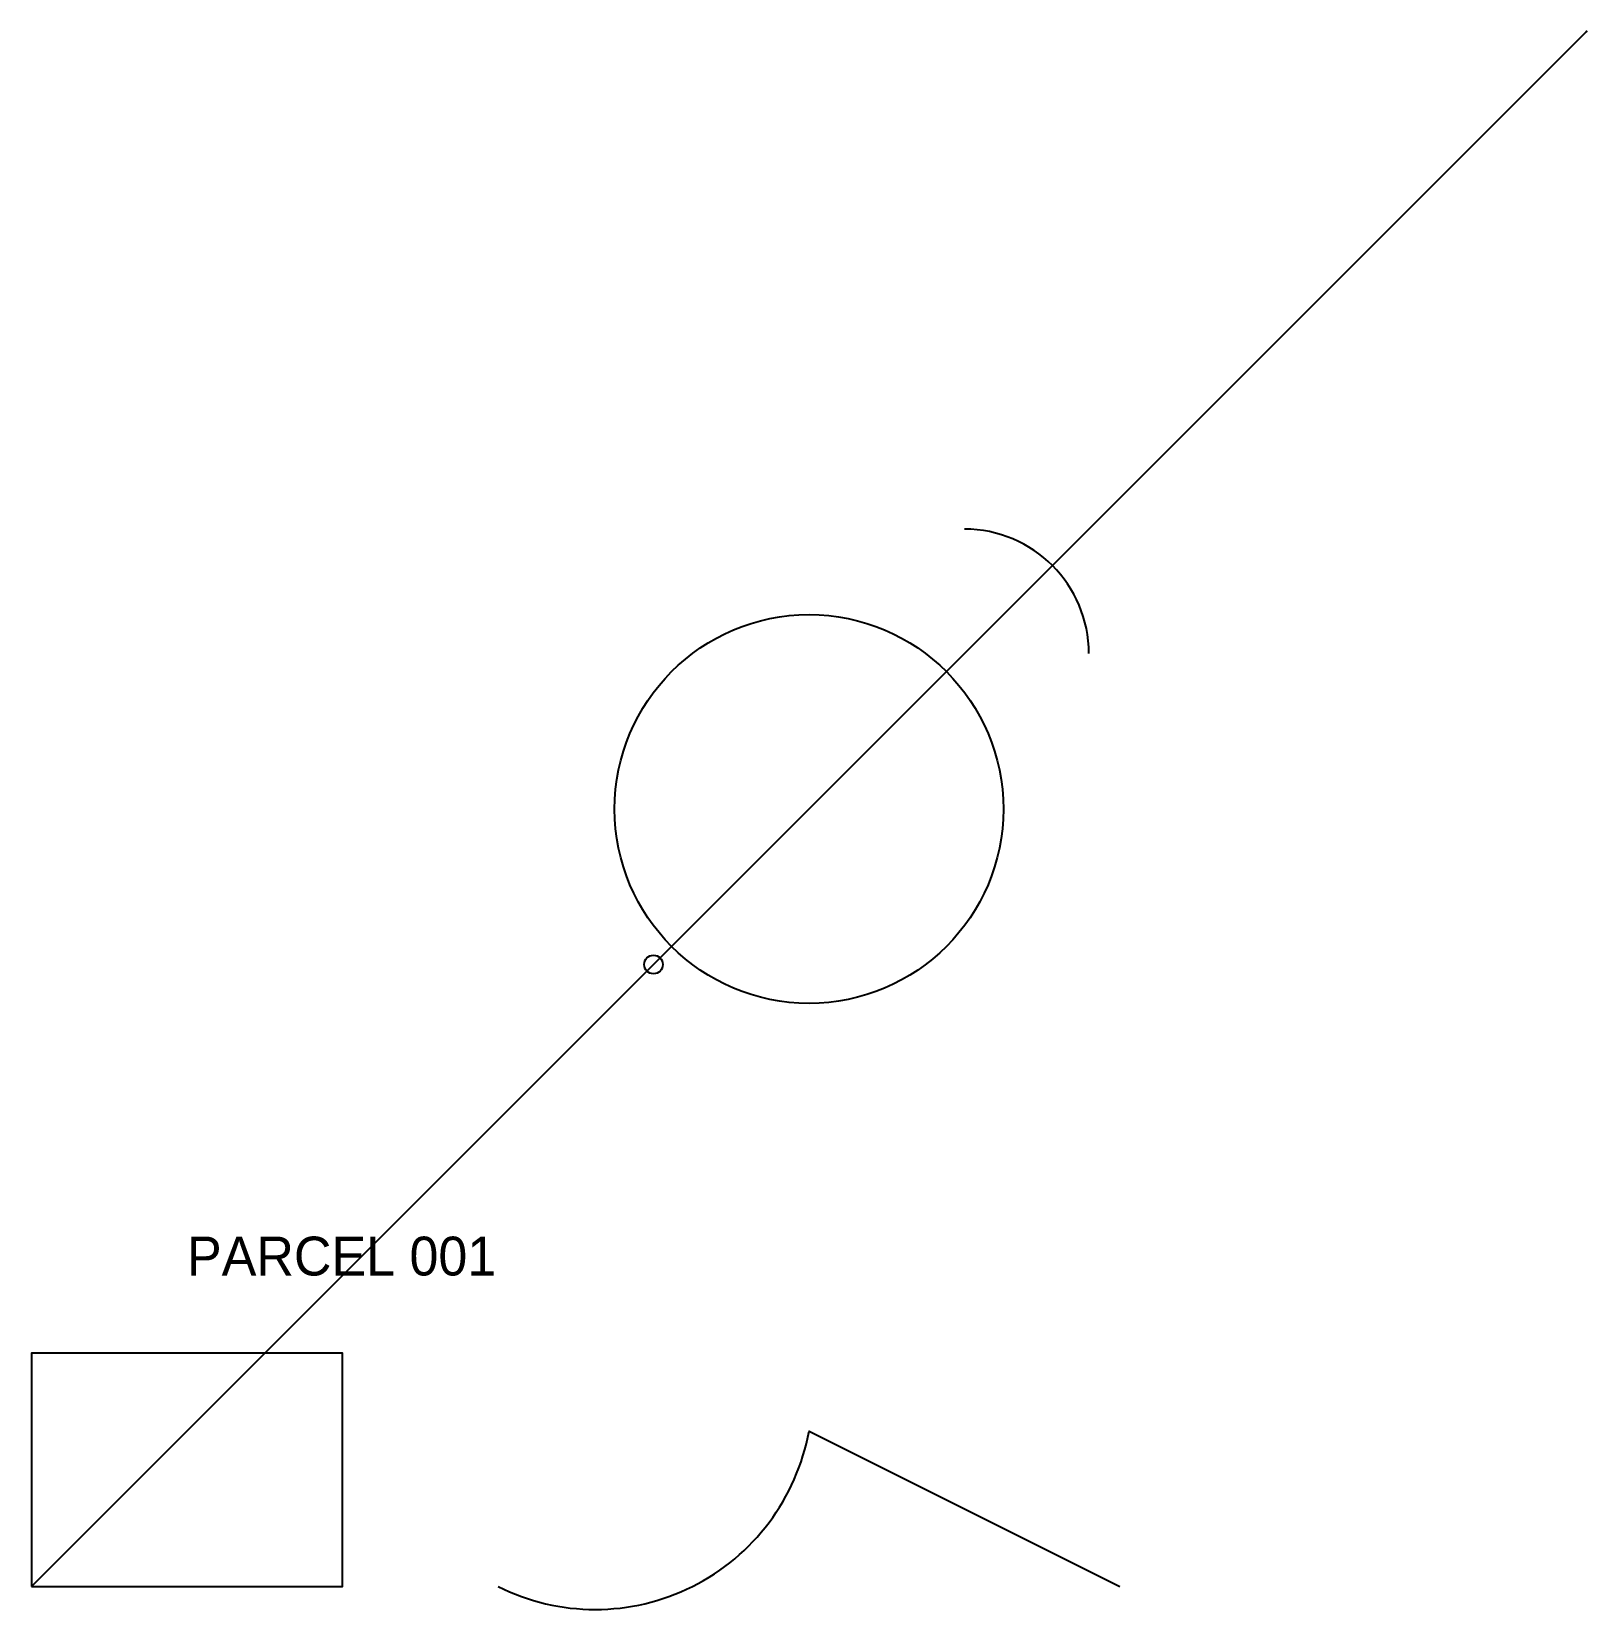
# Model space of a CAD drawing. Extents: x 500000 to 500100, y 4649999 to 4650100.
import ezdxf

# ---------------------------------------------------------------- set-up
doc = ezdxf.new("R2010")
doc.units = 0

# ---------------------------------------------------------------- blocks, each defined once
blk = doc.blocks.new('MANHOLE')
blk.add_circle((0, 0), 0.6)

msp = doc.modelspace()

# ---------------------------------------------------------------- linework, layer by layer
at = {"layer": 'BUILDINGS'}
msp.add_lwpolyline([(500000, 4650000), (500020, 4650000), (500020, 4650015), (500000, 4650015)], close=True, dxfattribs=at)
at = {"layer": 'CONTOURS'}
msp.add_lwpolyline([(500030, 4650000, 0.5), (500050, 4650010), (500070, 4650000)], format="xyb", dxfattribs=at)
at = {"layer": 'PARCELS'}
msp.add_line((500000, 4650000), (500100, 4650100), dxfattribs=at)
at = {"layer": 'SURVEY'}
msp.add_point((500100, 4650100, 123.46), dxfattribs=at)
at = {"layer": 'UTILITIES'}
msp.add_circle((500050, 4650050), 12.5, dxfattribs=at)
msp.add_arc((500060, 4650060), 8, 0, 90, dxfattribs=at)

# ---------------------------------------------------------------- block references
at = {"layer": 'UTILITIES', "rotation": 30}
msp.add_blockref('MANHOLE', (500040, 4650040), dxfattribs=at)

# ---------------------------------------------------------------- texts
at = {"layer": 'ANNOTATION'}
msp.add_text('PARCEL 001', height=2.5, dxfattribs=at).set_placement((500010, 4650020))

doc.saveas('drawing.dxf')
